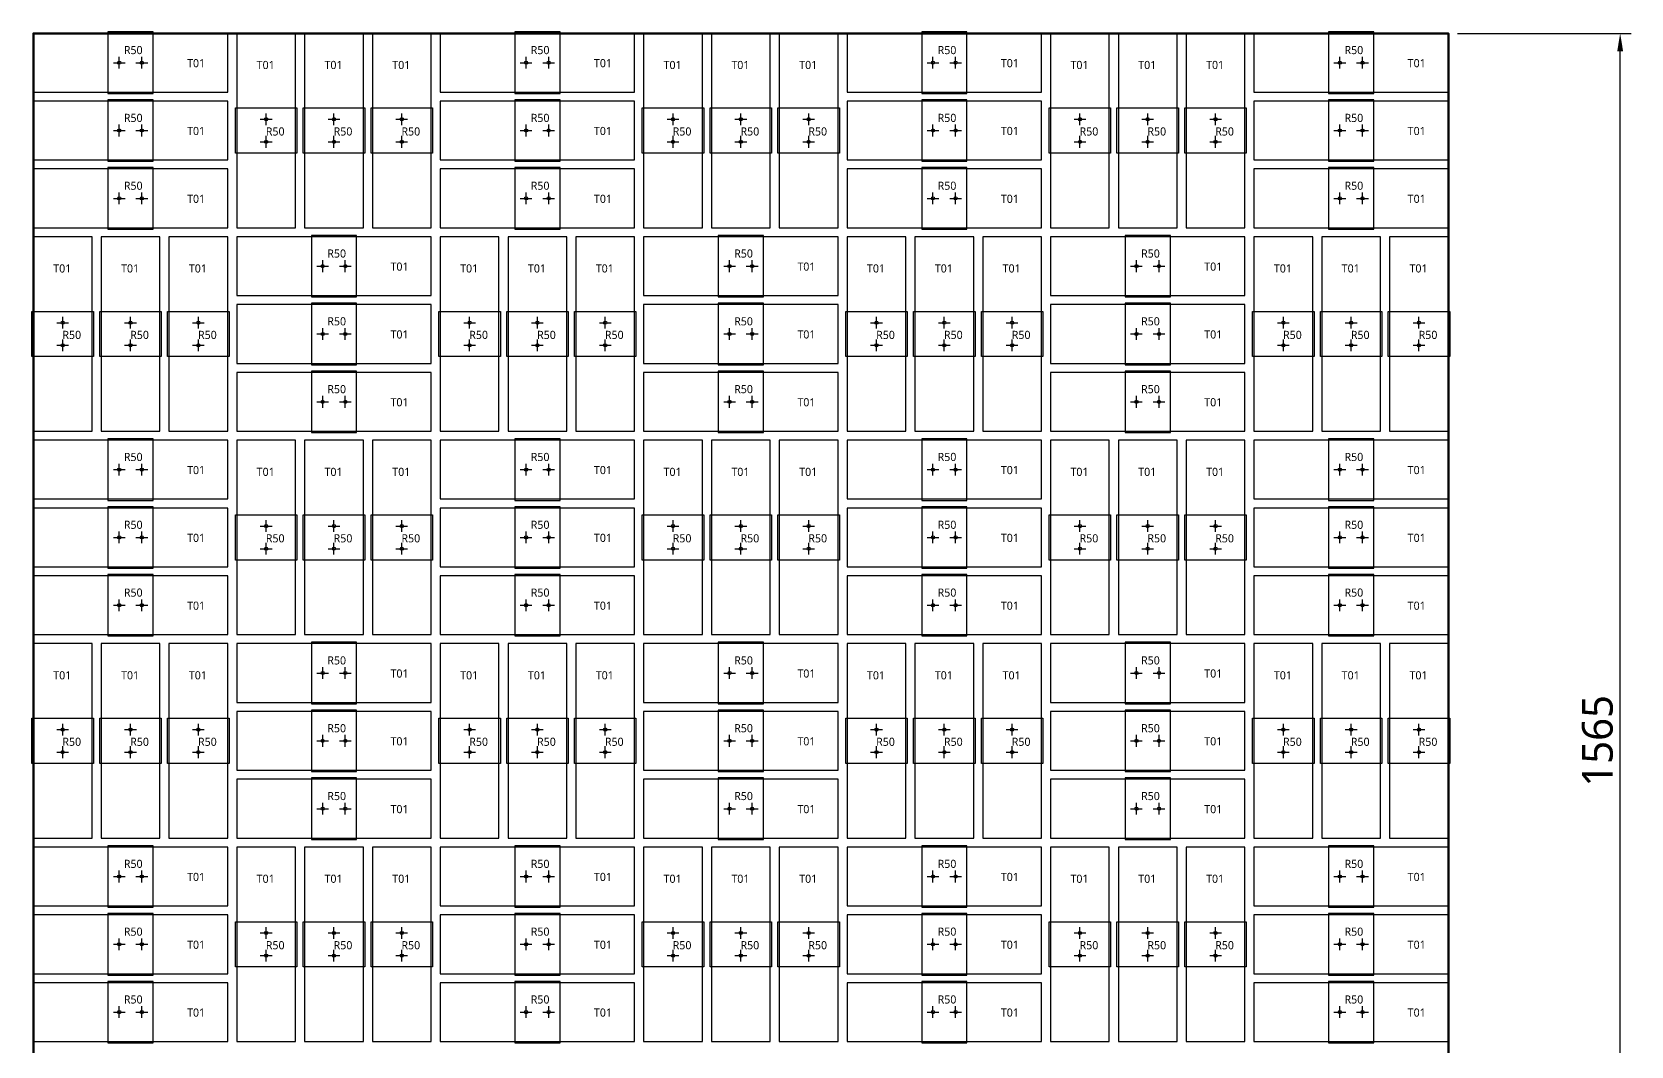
# Model space of a CAD drawing. Header units: millimetres. Extents: x -190 to 8130, y -7782 to 208.
# Drawn here: x 5144 to 6912, y -4674 to -3553 of the extents above; entities that cross this region are included whole.
import ezdxf
from ezdxf.enums import TextEntityAlignment as Align

# ---------------------------------------------------------------- set-up
doc = ezdxf.new("R2010")
doc.units = ezdxf.units.MM
for name, color, linetype in [('BOARD', 7, 'Continuous'), ('DIM', 8, 'Continuous'), ('P6_CLIP', 4, 'Continuous'), ('P6_HOLE', 1, 'Continuous'), ('P6_SLIP', 7, 'Continuous'), ('P6_TXT_B', 7, 'Continuous'), ('P6_TXT_C', 4, 'Continuous')]:
    doc.layers.add(name, color=color, linetype=linetype)
doc.styles.add('CN', font='msyh.ttc')
doc.dimstyles.new('MM', dxfattribs={"dimtxt": 34, "dimasz": 20, "dimexe": 12, "dimexo": 10, "dimgap": 8, "dimtad": 1, "dimdec": 1, "dimdsep": 46, "dimtxsty": 'CN', "dimcen": 2.5, "dimazin": 3, "dimtfac": 1, "dimtmove": 0, "dimatfit": 3})

msp = doc.modelspace()

# ---------------------------------------------------------------- linework, layer by layer
at = {"layer": 'BOARD', "lineweight": 50}
msp.add_lwpolyline([(5145, -5119.5), (6710, -5119.5), (6710, -3554.5), (5145, -3554.5)], close=True, dxfattribs=at)
at = {"layer": 'P6_CLIP'}
for points in [[(5227.5, -3621), (5277.5, -3621), (5277.5, -3553), (5227.5, -3553)], [(5677.5, -3621), (5727.5, -3621), (5727.5, -3553), (5677.5, -3553)], [(6127.5, -3621), (6177.5, -3621), (6177.5, -3553), (6127.5, -3553)], [(6577.5, -3621), (6627.5, -3621), (6627.5, -3553), (6577.5, -3553)], [(5227.5, -3696), (5277.5, -3696), (5277.5, -3628), (5227.5, -3628)], [(5368.5, -3687), (5368.5, -3637), (5436.5, -3637), (5436.5, -3687)], [(5443.5, -3687), (5443.5, -3637), (5511.5, -3637), (5511.5, -3687)], [(5518.5, -3687), (5518.5, -3637), (5586.5, -3637), (5586.5, -3687)], [(5677.5, -3696), (5727.5, -3696), (5727.5, -3628), (5677.5, -3628)], [(5818.5, -3687), (5818.5, -3637), (5886.5, -3637), (5886.5, -3687)], [(5893.5, -3687), (5893.5, -3637), (5961.5, -3637), (5961.5, -3687)], [(5968.5, -3687), (5968.5, -3637), (6036.5, -3637), (6036.5, -3687)], [(6127.5, -3696), (6177.5, -3696), (6177.5, -3628), (6127.5, -3628)], [(6268.5, -3687), (6268.5, -3637), (6336.5, -3637), (6336.5, -3687)], [(6343.5, -3687), (6343.5, -3637), (6411.5, -3637), (6411.5, -3687)], [(6418.5, -3687), (6418.5, -3637), (6486.5, -3637), (6486.5, -3687)], [(6577.5, -3696), (6627.5, -3696), (6627.5, -3628), (6577.5, -3628)], [(5227.5, -3771), (5277.5, -3771), (5277.5, -3703), (5227.5, -3703)], [(5677.5, -3771), (5727.5, -3771), (5727.5, -3703), (5677.5, -3703)], [(6127.5, -3771), (6177.5, -3771), (6177.5, -3703), (6127.5, -3703)], [(6577.5, -3771), (6627.5, -3771), (6627.5, -3703), (6577.5, -3703)], [(5452.5, -3846), (5502.5, -3846), (5502.5, -3778), (5452.5, -3778)], [(5902.5, -3846), (5952.5, -3846), (5952.5, -3778), (5902.5, -3778)], [(6352.5, -3846), (6402.5, -3846), (6402.5, -3778), (6352.5, -3778)], [(5452.5, -3921), (5502.5, -3921), (5502.5, -3853), (5452.5, -3853)], [(5902.5, -3921), (5952.5, -3921), (5952.5, -3853), (5902.5, -3853)], [(6352.5, -3921), (6402.5, -3921), (6402.5, -3853), (6352.5, -3853)], [(5143.5, -3912), (5143.5, -3862), (5211.5, -3862), (5211.5, -3912)], [(5218.5, -3912), (5218.5, -3862), (5286.5, -3862), (5286.5, -3912)], [(5293.5, -3912), (5293.5, -3862), (5361.5, -3862), (5361.5, -3912)], [(5593.5, -3912), (5593.5, -3862), (5661.5, -3862), (5661.5, -3912)], [(5668.5, -3912), (5668.5, -3862), (5736.5, -3862), (5736.5, -3912)], [(5743.5, -3912), (5743.5, -3862), (5811.5, -3862), (5811.5, -3912)], [(6043.5, -3912), (6043.5, -3862), (6111.5, -3862), (6111.5, -3912)], [(6118.5, -3912), (6118.5, -3862), (6186.5, -3862), (6186.5, -3912)], [(6193.5, -3912), (6193.5, -3862), (6261.5, -3862), (6261.5, -3912)], [(6493.5, -3912), (6493.5, -3862), (6561.5, -3862), (6561.5, -3912)], [(6568.5, -3912), (6568.5, -3862), (6636.5, -3862), (6636.5, -3912)], [(6643.5, -3912), (6643.5, -3862), (6711.5, -3862), (6711.5, -3912)], [(5452.5, -3996), (5502.5, -3996), (5502.5, -3928), (5452.5, -3928)], [(5902.5, -3996), (5952.5, -3996), (5952.5, -3928), (5902.5, -3928)], [(6352.5, -3996), (6402.5, -3996), (6402.5, -3928), (6352.5, -3928)], [(5227.5, -4071), (5277.5, -4071), (5277.5, -4003), (5227.5, -4003)], [(5677.5, -4071), (5727.5, -4071), (5727.5, -4003), (5677.5, -4003)], [(6127.5, -4071), (6177.5, -4071), (6177.5, -4003), (6127.5, -4003)], [(6577.5, -4071), (6627.5, -4071), (6627.5, -4003), (6577.5, -4003)], [(5227.5, -4146), (5277.5, -4146), (5277.5, -4078), (5227.5, -4078)], [(5677.5, -4146), (5727.5, -4146), (5727.5, -4078), (5677.5, -4078)], [(6127.5, -4146), (6177.5, -4146), (6177.5, -4078), (6127.5, -4078)], [(6577.5, -4146), (6627.5, -4146), (6627.5, -4078), (6577.5, -4078)], [(5368.5, -4137), (5368.5, -4087), (5436.5, -4087), (5436.5, -4137)], [(5443.5, -4137), (5443.5, -4087), (5511.5, -4087), (5511.5, -4137)], [(5518.5, -4137), (5518.5, -4087), (5586.5, -4087), (5586.5, -4137)], [(5818.5, -4137), (5818.5, -4087), (5886.5, -4087), (5886.5, -4137)], [(5893.5, -4137), (5893.5, -4087), (5961.5, -4087), (5961.5, -4137)], [(5968.5, -4137), (5968.5, -4087), (6036.5, -4087), (6036.5, -4137)], [(6268.5, -4137), (6268.5, -4087), (6336.5, -4087), (6336.5, -4137)], [(6343.5, -4137), (6343.5, -4087), (6411.5, -4087), (6411.5, -4137)], [(6418.5, -4137), (6418.5, -4087), (6486.5, -4087), (6486.5, -4137)], [(5227.5, -4221), (5277.5, -4221), (5277.5, -4153), (5227.5, -4153)], [(5677.5, -4221), (5727.5, -4221), (5727.5, -4153), (5677.5, -4153)], [(6127.5, -4221), (6177.5, -4221), (6177.5, -4153), (6127.5, -4153)], [(6577.5, -4221), (6627.5, -4221), (6627.5, -4153), (6577.5, -4153)], [(5452.5, -4296), (5502.5, -4296), (5502.5, -4228), (5452.5, -4228)], [(5902.5, -4296), (5952.5, -4296), (5952.5, -4228), (5902.5, -4228)], [(6352.5, -4296), (6402.5, -4296), (6402.5, -4228), (6352.5, -4228)], [(5143.5, -4362), (5143.5, -4312), (5211.5, -4312), (5211.5, -4362)], [(5218.5, -4362), (5218.5, -4312), (5286.5, -4312), (5286.5, -4362)], [(5293.5, -4362), (5293.5, -4312), (5361.5, -4312), (5361.5, -4362)], [(5452.5, -4371), (5502.5, -4371), (5502.5, -4303), (5452.5, -4303)], [(5593.5, -4362), (5593.5, -4312), (5661.5, -4312), (5661.5, -4362)], [(5668.5, -4362), (5668.5, -4312), (5736.5, -4312), (5736.5, -4362)], [(5743.5, -4362), (5743.5, -4312), (5811.5, -4312), (5811.5, -4362)], [(5902.5, -4371), (5952.5, -4371), (5952.5, -4303), (5902.5, -4303)], [(6043.5, -4362), (6043.5, -4312), (6111.5, -4312), (6111.5, -4362)], [(6118.5, -4362), (6118.5, -4312), (6186.5, -4312), (6186.5, -4362)], [(6193.5, -4362), (6193.5, -4312), (6261.5, -4312), (6261.5, -4362)], [(6352.5, -4371), (6402.5, -4371), (6402.5, -4303), (6352.5, -4303)], [(6493.5, -4362), (6493.5, -4312), (6561.5, -4312), (6561.5, -4362)], [(6568.5, -4362), (6568.5, -4312), (6636.5, -4312), (6636.5, -4362)], [(6643.5, -4362), (6643.5, -4312), (6711.5, -4312), (6711.5, -4362)], [(5452.5, -4446), (5502.5, -4446), (5502.5, -4378), (5452.5, -4378)], [(5902.5, -4446), (5952.5, -4446), (5952.5, -4378), (5902.5, -4378)], [(6352.5, -4446), (6402.5, -4446), (6402.5, -4378), (6352.5, -4378)], [(5227.5, -4521), (5277.5, -4521), (5277.5, -4453), (5227.5, -4453)], [(5677.5, -4521), (5727.5, -4521), (5727.5, -4453), (5677.5, -4453)], [(6127.5, -4521), (6177.5, -4521), (6177.5, -4453), (6127.5, -4453)], [(6577.5, -4521), (6627.5, -4521), (6627.5, -4453), (6577.5, -4453)], [(5227.5, -4596), (5277.5, -4596), (5277.5, -4528), (5227.5, -4528)], [(5368.5, -4587), (5368.5, -4537), (5436.5, -4537), (5436.5, -4587)], [(5443.5, -4587), (5443.5, -4537), (5511.5, -4537), (5511.5, -4587)], [(5518.5, -4587), (5518.5, -4537), (5586.5, -4537), (5586.5, -4587)], [(5677.5, -4596), (5727.5, -4596), (5727.5, -4528), (5677.5, -4528)], [(5818.5, -4587), (5818.5, -4537), (5886.5, -4537), (5886.5, -4587)], [(5893.5, -4587), (5893.5, -4537), (5961.5, -4537), (5961.5, -4587)], [(5968.5, -4587), (5968.5, -4537), (6036.5, -4537), (6036.5, -4587)], [(6127.5, -4596), (6177.5, -4596), (6177.5, -4528), (6127.5, -4528)], [(6268.5, -4587), (6268.5, -4537), (6336.5, -4537), (6336.5, -4587)], [(6343.5, -4587), (6343.5, -4537), (6411.5, -4537), (6411.5, -4587)], [(6418.5, -4587), (6418.5, -4537), (6486.5, -4537), (6486.5, -4587)], [(6577.5, -4596), (6627.5, -4596), (6627.5, -4528), (6577.5, -4528)], [(5227.5, -4671), (5277.5, -4671), (5277.5, -4603), (5227.5, -4603)], [(5677.5, -4671), (5727.5, -4671), (5727.5, -4603), (5677.5, -4603)], [(6127.5, -4671), (6177.5, -4671), (6177.5, -4603), (6127.5, -4603)], [(6577.5, -4671), (6627.5, -4671), (6627.5, -4603), (6577.5, -4603)]]:
    msp.add_lwpolyline(points, close=True, dxfattribs=at)
at = {"layer": 'P6_HOLE'}
for p, q in [((5233.5, -3587), (5246.5, -3587)), ((5240, -3593.5), (5240, -3580.5)), ((5258.5, -3587), (5271.5, -3587)), ((5265, -3593.5), (5265, -3580.5)), ((5683.5, -3587), (5696.5, -3587)), ((5690, -3593.5), (5690, -3580.5)), ((5708.5, -3587), (5721.5, -3587)), ((5715, -3593.5), (5715, -3580.5)), ((6133.5, -3587), (6146.5, -3587)), ((6140, -3593.5), (6140, -3580.5)), ((6158.5, -3587), (6171.5, -3587)), ((6165, -3593.5), (6165, -3580.5)), ((6583.5, -3587), (6596.5, -3587)), ((6590, -3593.5), (6590, -3580.5)), ((6608.5, -3587), (6621.5, -3587)), ((6615, -3593.5), (6615, -3580.5)), ((5402.5, -3656), (5402.5, -3643)), ((5477.5, -3656), (5477.5, -3643)), ((5552.5, -3656), (5552.5, -3643)), ((5852.5, -3656), (5852.5, -3643)), ((5927.5, -3656), (5927.5, -3643)), ((6002.5, -3656), (6002.5, -3643)), ((6302.5, -3656), (6302.5, -3643)), ((6377.5, -3656), (6377.5, -3643)), ((6452.5, -3656), (6452.5, -3643)), ((5240, -3668.5), (5240, -3655.5)), ((5265, -3668.5), (5265, -3655.5)), ((5396, -3649.5), (5409, -3649.5)), ((5471, -3649.5), (5484, -3649.5)), ((5546, -3649.5), (5559, -3649.5)), ((5690, -3668.5), (5690, -3655.5)), ((5715, -3668.5), (5715, -3655.5)), ((5846, -3649.5), (5859, -3649.5)), ((5921, -3649.5), (5934, -3649.5)), ((5996, -3649.5), (6009, -3649.5)), ((6140, -3668.5), (6140, -3655.5)), ((6165, -3668.5), (6165, -3655.5)), ((6296, -3649.5), (6309, -3649.5)), ((6371, -3649.5), (6384, -3649.5)), ((6446, -3649.5), (6459, -3649.5)), ((6590, -3668.5), (6590, -3655.5)), ((6615, -3668.5), (6615, -3655.5)), ((5233.5, -3662), (5246.5, -3662)), ((5258.5, -3662), (5271.5, -3662)), ((5396, -3674.5), (5409, -3674.5)), ((5402.5, -3681), (5402.5, -3668)), ((5471, -3674.5), (5484, -3674.5)), ((5477.5, -3681), (5477.5, -3668)), ((5546, -3674.5), (5559, -3674.5)), ((5552.5, -3681), (5552.5, -3668)), ((5683.5, -3662), (5696.5, -3662)), ((5708.5, -3662), (5721.5, -3662)), ((5846, -3674.5), (5859, -3674.5)), ((5852.5, -3681), (5852.5, -3668)), ((5921, -3674.5), (5934, -3674.5)), ((5927.5, -3681), (5927.5, -3668)), ((5996, -3674.5), (6009, -3674.5)), ((6002.5, -3681), (6002.5, -3668)), ((6133.5, -3662), (6146.5, -3662)), ((6158.5, -3662), (6171.5, -3662)), ((6296, -3674.5), (6309, -3674.5)), ((6302.5, -3681), (6302.5, -3668)), ((6371, -3674.5), (6384, -3674.5)), ((6377.5, -3681), (6377.5, -3668)), ((6446, -3674.5), (6459, -3674.5)), ((6452.5, -3681), (6452.5, -3668)), ((6583.5, -3662), (6596.5, -3662)), ((6608.5, -3662), (6621.5, -3662)), ((5240, -3743.5), (5240, -3730.5)), ((5265, -3743.5), (5265, -3730.5)), ((5690, -3743.5), (5690, -3730.5)), ((5715, -3743.5), (5715, -3730.5)), ((6140, -3743.5), (6140, -3730.5)), ((6165, -3743.5), (6165, -3730.5)), ((6590, -3743.5), (6590, -3730.5)), ((6615, -3743.5), (6615, -3730.5)), ((5233.5, -3737), (5246.5, -3737)), ((5258.5, -3737), (5271.5, -3737)), ((5683.5, -3737), (5696.5, -3737)), ((5708.5, -3737), (5721.5, -3737)), ((6133.5, -3737), (6146.5, -3737)), ((6158.5, -3737), (6171.5, -3737)), ((6583.5, -3737), (6596.5, -3737)), ((6608.5, -3737), (6621.5, -3737)), ((5458.5, -3812), (5471.5, -3812)), ((5465, -3818.5), (5465, -3805.5)), ((5483.5, -3812), (5496.5, -3812)), ((5490, -3818.5), (5490, -3805.5)), ((5908.5, -3812), (5921.5, -3812)), ((5915, -3818.5), (5915, -3805.5)), ((5933.5, -3812), (5946.5, -3812)), ((5940, -3818.5), (5940, -3805.5)), ((6358.5, -3812), (6371.5, -3812)), ((6365, -3818.5), (6365, -3805.5)), ((6383.5, -3812), (6396.5, -3812)), ((6390, -3818.5), (6390, -3805.5)), ((5177.5, -3881), (5177.5, -3868)), ((5252.5, -3881), (5252.5, -3868)), ((5327.5, -3881), (5327.5, -3868)), ((5627.5, -3881), (5627.5, -3868)), ((5702.5, -3881), (5702.5, -3868)), ((5777.5, -3881), (5777.5, -3868)), ((6077.5, -3881), (6077.5, -3868)), ((6152.5, -3881), (6152.5, -3868)), ((6227.5, -3881), (6227.5, -3868)), ((6527.5, -3881), (6527.5, -3868)), ((6602.5, -3881), (6602.5, -3868)), ((6677.5, -3881), (6677.5, -3868)), ((5171, -3874.5), (5184, -3874.5)), ((5246, -3874.5), (5259, -3874.5)), ((5321, -3874.5), (5334, -3874.5)), ((5458.5, -3887), (5471.5, -3887)), ((5465, -3893.5), (5465, -3880.5)), ((5483.5, -3887), (5496.5, -3887)), ((5490, -3893.5), (5490, -3880.5)), ((5621, -3874.5), (5634, -3874.5)), ((5696, -3874.5), (5709, -3874.5)), ((5771, -3874.5), (5784, -3874.5)), ((5908.5, -3887), (5921.5, -3887)), ((5915, -3893.5), (5915, -3880.5)), ((5933.5, -3887), (5946.5, -3887)), ((5940, -3893.5), (5940, -3880.5)), ((6071, -3874.5), (6084, -3874.5)), ((6146, -3874.5), (6159, -3874.5)), ((6221, -3874.5), (6234, -3874.5)), ((6358.5, -3887), (6371.5, -3887)), ((6365, -3893.5), (6365, -3880.5)), ((6383.5, -3887), (6396.5, -3887)), ((6390, -3893.5), (6390, -3880.5)), ((6521, -3874.5), (6534, -3874.5)), ((6596, -3874.5), (6609, -3874.5)), ((6671, -3874.5), (6684, -3874.5)), ((5171, -3899.5), (5184, -3899.5)), ((5177.5, -3906), (5177.5, -3893)), ((5246, -3899.5), (5259, -3899.5)), ((5252.5, -3906), (5252.5, -3893)), ((5321, -3899.5), (5334, -3899.5)), ((5327.5, -3906), (5327.5, -3893)), ((5621, -3899.5), (5634, -3899.5)), ((5627.5, -3906), (5627.5, -3893)), ((5696, -3899.5), (5709, -3899.5)), ((5702.5, -3906), (5702.5, -3893)), ((5771, -3899.5), (5784, -3899.5)), ((5777.5, -3906), (5777.5, -3893)), ((6071, -3899.5), (6084, -3899.5)), ((6077.5, -3906), (6077.5, -3893)), ((6146, -3899.5), (6159, -3899.5)), ((6152.5, -3906), (6152.5, -3893)), ((6221, -3899.5), (6234, -3899.5)), ((6227.5, -3906), (6227.5, -3893)), ((6521, -3899.5), (6534, -3899.5)), ((6527.5, -3906), (6527.5, -3893)), ((6596, -3899.5), (6609, -3899.5)), ((6602.5, -3906), (6602.5, -3893)), ((6671, -3899.5), (6684, -3899.5)), ((6677.5, -3906), (6677.5, -3893)), ((5465, -3968.5), (5465, -3955.5)), ((5490, -3968.5), (5490, -3955.5)), ((5915, -3968.5), (5915, -3955.5)), ((5940, -3968.5), (5940, -3955.5)), ((6365, -3968.5), (6365, -3955.5)), ((6390, -3968.5), (6390, -3955.5)), ((5458.5, -3962), (5471.5, -3962)), ((5483.5, -3962), (5496.5, -3962)), ((5908.5, -3962), (5921.5, -3962)), ((5933.5, -3962), (5946.5, -3962)), ((6358.5, -3962), (6371.5, -3962)), ((6383.5, -3962), (6396.5, -3962)), ((5240, -4043.5), (5240, -4030.5)), ((5265, -4043.5), (5265, -4030.5)), ((5690, -4043.5), (5690, -4030.5)), ((5715, -4043.5), (5715, -4030.5)), ((6140, -4043.5), (6140, -4030.5)), ((6165, -4043.5), (6165, -4030.5)), ((6590, -4043.5), (6590, -4030.5)), ((6615, -4043.5), (6615, -4030.5)), ((5233.5, -4037), (5246.5, -4037)), ((5258.5, -4037), (5271.5, -4037)), ((5683.5, -4037), (5696.5, -4037)), ((5708.5, -4037), (5721.5, -4037)), ((6133.5, -4037), (6146.5, -4037)), ((6158.5, -4037), (6171.5, -4037)), ((6583.5, -4037), (6596.5, -4037)), ((6608.5, -4037), (6621.5, -4037)), ((5396, -4099.5), (5409, -4099.5)), ((5402.5, -4106), (5402.5, -4093)), ((5471, -4099.5), (5484, -4099.5)), ((5477.5, -4106), (5477.5, -4093)), ((5546, -4099.5), (5559, -4099.5)), ((5552.5, -4106), (5552.5, -4093)), ((5846, -4099.5), (5859, -4099.5)), ((5852.5, -4106), (5852.5, -4093)), ((5921, -4099.5), (5934, -4099.5)), ((5927.5, -4106), (5927.5, -4093)), ((5996, -4099.5), (6009, -4099.5)), ((6002.5, -4106), (6002.5, -4093)), ((6296, -4099.5), (6309, -4099.5)), ((6302.5, -4106), (6302.5, -4093)), ((6371, -4099.5), (6384, -4099.5)), ((6377.5, -4106), (6377.5, -4093)), ((6446, -4099.5), (6459, -4099.5)), ((6452.5, -4106), (6452.5, -4093)), ((5233.5, -4112), (5246.5, -4112)), ((5240, -4118.5), (5240, -4105.5)), ((5258.5, -4112), (5271.5, -4112)), ((5265, -4118.5), (5265, -4105.5)), ((5402.5, -4131), (5402.5, -4118)), ((5477.5, -4131), (5477.5, -4118)), ((5552.5, -4131), (5552.5, -4118)), ((5683.5, -4112), (5696.5, -4112)), ((5690, -4118.5), (5690, -4105.5)), ((5708.5, -4112), (5721.5, -4112)), ((5715, -4118.5), (5715, -4105.5)), ((5852.5, -4131), (5852.5, -4118)), ((5927.5, -4131), (5927.5, -4118)), ((6002.5, -4131), (6002.5, -4118)), ((6133.5, -4112), (6146.5, -4112)), ((6140, -4118.5), (6140, -4105.5)), ((6158.5, -4112), (6171.5, -4112)), ((6165, -4118.5), (6165, -4105.5)), ((6302.5, -4131), (6302.5, -4118)), ((6377.5, -4131), (6377.5, -4118)), ((6452.5, -4131), (6452.5, -4118)), ((6583.5, -4112), (6596.5, -4112)), ((6590, -4118.5), (6590, -4105.5)), ((6608.5, -4112), (6621.5, -4112)), ((6615, -4118.5), (6615, -4105.5)), ((5396, -4124.5), (5409, -4124.5)), ((5471, -4124.5), (5484, -4124.5)), ((5546, -4124.5), (5559, -4124.5)), ((5846, -4124.5), (5859, -4124.5)), ((5921, -4124.5), (5934, -4124.5)), ((5996, -4124.5), (6009, -4124.5)), ((6296, -4124.5), (6309, -4124.5)), ((6371, -4124.5), (6384, -4124.5)), ((6446, -4124.5), (6459, -4124.5)), ((5233.5, -4187), (5246.5, -4187)), ((5240, -4193.5), (5240, -4180.5)), ((5258.5, -4187), (5271.5, -4187)), ((5265, -4193.5), (5265, -4180.5)), ((5683.5, -4187), (5696.5, -4187)), ((5690, -4193.5), (5690, -4180.5)), ((5708.5, -4187), (5721.5, -4187)), ((5715, -4193.5), (5715, -4180.5)), ((6133.5, -4187), (6146.5, -4187)), ((6140, -4193.5), (6140, -4180.5)), ((6158.5, -4187), (6171.5, -4187)), ((6165, -4193.5), (6165, -4180.5)), ((6583.5, -4187), (6596.5, -4187)), ((6590, -4193.5), (6590, -4180.5)), ((6608.5, -4187), (6621.5, -4187)), ((6615, -4193.5), (6615, -4180.5)), ((5458.5, -4262), (5471.5, -4262)), ((5465, -4268.5), (5465, -4255.5)), ((5483.5, -4262), (5496.5, -4262)), ((5490, -4268.5), (5490, -4255.5)), ((5908.5, -4262), (5921.5, -4262)), ((5915, -4268.5), (5915, -4255.5)), ((5933.5, -4262), (5946.5, -4262)), ((5940, -4268.5), (5940, -4255.5)), ((6358.5, -4262), (6371.5, -4262)), ((6365, -4268.5), (6365, -4255.5)), ((6383.5, -4262), (6396.5, -4262)), ((6390, -4268.5), (6390, -4255.5)), ((5171, -4324.5), (5184, -4324.5)), ((5177.5, -4331), (5177.5, -4318)), ((5246, -4324.5), (5259, -4324.5)), ((5252.5, -4331), (5252.5, -4318)), ((5321, -4324.5), (5334, -4324.5)), ((5327.5, -4331), (5327.5, -4318)), ((5465, -4343.5), (5465, -4330.5)), ((5490, -4343.5), (5490, -4330.5)), ((5621, -4324.5), (5634, -4324.5)), ((5627.5, -4331), (5627.5, -4318)), ((5696, -4324.5), (5709, -4324.5)), ((5702.5, -4331), (5702.5, -4318)), ((5771, -4324.5), (5784, -4324.5)), ((5777.5, -4331), (5777.5, -4318)), ((5915, -4343.5), (5915, -4330.5)), ((5940, -4343.5), (5940, -4330.5)), ((6071, -4324.5), (6084, -4324.5)), ((6077.5, -4331), (6077.5, -4318)), ((6146, -4324.5), (6159, -4324.5)), ((6152.5, -4331), (6152.5, -4318)), ((6221, -4324.5), (6234, -4324.5)), ((6227.5, -4331), (6227.5, -4318)), ((6365, -4343.5), (6365, -4330.5)), ((6390, -4343.5), (6390, -4330.5)), ((6521, -4324.5), (6534, -4324.5)), ((6527.5, -4331), (6527.5, -4318)), ((6596, -4324.5), (6609, -4324.5)), ((6602.5, -4331), (6602.5, -4318)), ((6671, -4324.5), (6684, -4324.5)), ((6677.5, -4331), (6677.5, -4318)), ((5171, -4349.5), (5184, -4349.5)), ((5177.5, -4356), (5177.5, -4343)), ((5246, -4349.5), (5259, -4349.5)), ((5252.5, -4356), (5252.5, -4343)), ((5321, -4349.5), (5334, -4349.5)), ((5327.5, -4356), (5327.5, -4343)), ((5458.5, -4337), (5471.5, -4337)), ((5483.5, -4337), (5496.5, -4337)), ((5621, -4349.5), (5634, -4349.5)), ((5627.5, -4356), (5627.5, -4343)), ((5696, -4349.5), (5709, -4349.5)), ((5702.5, -4356), (5702.5, -4343)), ((5771, -4349.5), (5784, -4349.5)), ((5777.5, -4356), (5777.5, -4343)), ((5908.5, -4337), (5921.5, -4337)), ((5933.5, -4337), (5946.5, -4337)), ((6071, -4349.5), (6084, -4349.5)), ((6077.5, -4356), (6077.5, -4343)), ((6146, -4349.5), (6159, -4349.5)), ((6152.5, -4356), (6152.5, -4343)), ((6221, -4349.5), (6234, -4349.5)), ((6227.5, -4356), (6227.5, -4343)), ((6358.5, -4337), (6371.5, -4337)), ((6383.5, -4337), (6396.5, -4337)), ((6521, -4349.5), (6534, -4349.5)), ((6527.5, -4356), (6527.5, -4343)), ((6596, -4349.5), (6609, -4349.5)), ((6602.5, -4356), (6602.5, -4343)), ((6671, -4349.5), (6684, -4349.5)), ((6677.5, -4356), (6677.5, -4343)), ((5458.5, -4412), (5471.5, -4412)), ((5465, -4418.5), (5465, -4405.5)), ((5483.5, -4412), (5496.5, -4412)), ((5490, -4418.5), (5490, -4405.5)), ((5908.5, -4412), (5921.5, -4412)), ((5915, -4418.5), (5915, -4405.5)), ((5933.5, -4412), (5946.5, -4412)), ((5940, -4418.5), (5940, -4405.5)), ((6358.5, -4412), (6371.5, -4412)), ((6365, -4418.5), (6365, -4405.5)), ((6383.5, -4412), (6396.5, -4412)), ((6390, -4418.5), (6390, -4405.5)), ((5233.5, -4487), (5246.5, -4487)), ((5240, -4493.5), (5240, -4480.5)), ((5258.5, -4487), (5271.5, -4487)), ((5265, -4493.5), (5265, -4480.5)), ((5683.5, -4487), (5696.5, -4487)), ((5690, -4493.5), (5690, -4480.5)), ((5708.5, -4487), (5721.5, -4487)), ((5715, -4493.5), (5715, -4480.5)), ((6133.5, -4487), (6146.5, -4487)), ((6140, -4493.5), (6140, -4480.5)), ((6158.5, -4487), (6171.5, -4487)), ((6165, -4493.5), (6165, -4480.5)), ((6583.5, -4487), (6596.5, -4487)), ((6590, -4493.5), (6590, -4480.5)), ((6608.5, -4487), (6621.5, -4487)), ((6615, -4493.5), (6615, -4480.5)), ((5402.5, -4556), (5402.5, -4543)), ((5477.5, -4556), (5477.5, -4543)), ((5552.5, -4556), (5552.5, -4543)), ((5852.5, -4556), (5852.5, -4543)), ((5927.5, -4556), (5927.5, -4543)), ((6002.5, -4556), (6002.5, -4543)), ((6302.5, -4556), (6302.5, -4543)), ((6377.5, -4556), (6377.5, -4543)), ((6452.5, -4556), (6452.5, -4543)), ((5233.5, -4562), (5246.5, -4562)), ((5240, -4568.5), (5240, -4555.5)), ((5258.5, -4562), (5271.5, -4562)), ((5265, -4568.5), (5265, -4555.5)), ((5396, -4549.5), (5409, -4549.5)), ((5471, -4549.5), (5484, -4549.5)), ((5546, -4549.5), (5559, -4549.5)), ((5683.5, -4562), (5696.5, -4562)), ((5690, -4568.5), (5690, -4555.5)), ((5708.5, -4562), (5721.5, -4562)), ((5715, -4568.5), (5715, -4555.5)), ((5846, -4549.5), (5859, -4549.5)), ((5921, -4549.5), (5934, -4549.5)), ((5996, -4549.5), (6009, -4549.5)), ((6133.5, -4562), (6146.5, -4562)), ((6140, -4568.5), (6140, -4555.5)), ((6158.5, -4562), (6171.5, -4562)), ((6165, -4568.5), (6165, -4555.5)), ((6296, -4549.5), (6309, -4549.5)), ((6371, -4549.5), (6384, -4549.5)), ((6446, -4549.5), (6459, -4549.5)), ((6583.5, -4562), (6596.5, -4562)), ((6590, -4568.5), (6590, -4555.5)), ((6608.5, -4562), (6621.5, -4562)), ((6615, -4568.5), (6615, -4555.5)), ((5396, -4574.5), (5409, -4574.5)), ((5402.5, -4581), (5402.5, -4568)), ((5471, -4574.5), (5484, -4574.5)), ((5477.5, -4581), (5477.5, -4568)), ((5546, -4574.5), (5559, -4574.5)), ((5552.5, -4581), (5552.5, -4568)), ((5846, -4574.5), (5859, -4574.5)), ((5852.5, -4581), (5852.5, -4568)), ((5921, -4574.5), (5934, -4574.5)), ((5927.5, -4581), (5927.5, -4568)), ((5996, -4574.5), (6009, -4574.5)), ((6002.5, -4581), (6002.5, -4568)), ((6296, -4574.5), (6309, -4574.5)), ((6302.5, -4581), (6302.5, -4568)), ((6371, -4574.5), (6384, -4574.5)), ((6377.5, -4581), (6377.5, -4568)), ((6446, -4574.5), (6459, -4574.5)), ((6452.5, -4581), (6452.5, -4568)), ((5240, -4643.5), (5240, -4630.5)), ((5265, -4643.5), (5265, -4630.5)), ((5690, -4643.5), (5690, -4630.5)), ((5715, -4643.5), (5715, -4630.5)), ((6140, -4643.5), (6140, -4630.5)), ((6165, -4643.5), (6165, -4630.5)), ((6590, -4643.5), (6590, -4630.5)), ((6615, -4643.5), (6615, -4630.5)), ((5233.5, -4637), (5246.5, -4637)), ((5258.5, -4637), (5271.5, -4637)), ((5683.5, -4637), (5696.5, -4637)), ((5708.5, -4637), (5721.5, -4637)), ((6133.5, -4637), (6146.5, -4637)), ((6158.5, -4637), (6171.5, -4637)), ((6583.5, -4637), (6596.5, -4637)), ((6608.5, -4637), (6621.5, -4637))]:
    msp.add_line(p, q, dxfattribs=at)
for centre in [(5240, -3587), (5265, -3587), (5690, -3587), (5715, -3587), (6140, -3587), (6165, -3587), (6590, -3587), (6615, -3587), (5240, -3662), (5265, -3662), (5402.5, -3649.5), (5477.5, -3649.5), (5552.5, -3649.5), (5690, -3662), (5715, -3662), (5852.5, -3649.5), (5927.5, -3649.5), (6002.5, -3649.5), (6140, -3662), (6165, -3662), (6302.5, -3649.5), (6377.5, -3649.5), (6452.5, -3649.5), (6590, -3662), (6615, -3662), (5402.5, -3674.5), (5477.5, -3674.5), (5552.5, -3674.5), (5852.5, -3674.5), (5927.5, -3674.5), (6002.5, -3674.5), (6302.5, -3674.5), (6377.5, -3674.5), (6452.5, -3674.5), (5240, -3737), (5265, -3737), (5690, -3737), (5715, -3737), (6140, -3737), (6165, -3737), (6590, -3737), (6615, -3737), (5465, -3812), (5490, -3812), (5915, -3812), (5940, -3812), (6365, -3812), (6390, -3812), (5177.5, -3874.5), (5252.5, -3874.5), (5327.5, -3874.5), (5627.5, -3874.5), (5702.5, -3874.5), (5777.5, -3874.5), (6077.5, -3874.5), (6152.5, -3874.5), (6227.5, -3874.5), (6527.5, -3874.5), (6602.5, -3874.5), (6677.5, -3874.5), (5465, -3887), (5490, -3887), (5915, -3887), (5940, -3887), (6365, -3887), (6390, -3887), (5177.5, -3899.5), (5252.5, -3899.5), (5327.5, -3899.5), (5627.5, -3899.5), (5702.5, -3899.5), (5777.5, -3899.5), (6077.5, -3899.5), (6152.5, -3899.5), (6227.5, -3899.5), (6527.5, -3899.5), (6602.5, -3899.5), (6677.5, -3899.5), (5465, -3962), (5490, -3962), (5915, -3962), (5940, -3962), (6365, -3962), (6390, -3962), (5240, -4037), (5265, -4037), (5690, -4037), (5715, -4037), (6140, -4037), (6165, -4037), (6590, -4037), (6615, -4037), (5402.5, -4099.5), (5477.5, -4099.5), (5552.5, -4099.5), (5852.5, -4099.5), (5927.5, -4099.5), (6002.5, -4099.5), (6302.5, -4099.5), (6377.5, -4099.5), (6452.5, -4099.5), (5240, -4112), (5265, -4112), (5690, -4112), (5715, -4112), (6140, -4112), (6165, -4112), (6590, -4112), (6615, -4112), (5402.5, -4124.5), (5477.5, -4124.5), (5552.5, -4124.5), (5852.5, -4124.5), (5927.5, -4124.5), (6002.5, -4124.5), (6302.5, -4124.5), (6377.5, -4124.5), (6452.5, -4124.5), (5240, -4187), (5265, -4187), (5690, -4187), (5715, -4187), (6140, -4187), (6165, -4187), (6590, -4187), (6615, -4187), (5465, -4262), (5490, -4262), (5915, -4262), (5940, -4262), (6365, -4262), (6390, -4262), (5177.5, -4324.5), (5252.5, -4324.5), (5327.5, -4324.5), (5627.5, -4324.5), (5702.5, -4324.5), (5777.5, -4324.5), (6077.5, -4324.5), (6152.5, -4324.5), (6227.5, -4324.5), (6527.5, -4324.5), (6602.5, -4324.5), (6677.5, -4324.5), (5177.5, -4349.5), (5252.5, -4349.5), (5327.5, -4349.5), (5465, -4337), (5490, -4337), (5627.5, -4349.5), (5702.5, -4349.5), (5777.5, -4349.5), (5915, -4337), (5940, -4337), (6077.5, -4349.5), (6152.5, -4349.5), (6227.5, -4349.5), (6365, -4337), (6390, -4337), (6527.5, -4349.5), (6602.5, -4349.5), (6677.5, -4349.5), (5465, -4412), (5490, -4412), (5915, -4412), (5940, -4412), (6365, -4412), (6390, -4412), (5240, -4487), (5265, -4487), (5690, -4487), (5715, -4487), (6140, -4487), (6165, -4487), (6590, -4487), (6615, -4487), (5240, -4562), (5265, -4562), (5402.5, -4549.5), (5477.5, -4549.5), (5552.5, -4549.5), (5690, -4562), (5715, -4562), (5852.5, -4549.5), (5927.5, -4549.5), (6002.5, -4549.5), (6140, -4562), (6165, -4562), (6302.5, -4549.5), (6377.5, -4549.5), (6452.5, -4549.5), (6590, -4562), (6615, -4562), (5402.5, -4574.5), (5477.5, -4574.5), (5552.5, -4574.5), (5852.5, -4574.5), (5927.5, -4574.5), (6002.5, -4574.5), (6302.5, -4574.5), (6377.5, -4574.5), (6452.5, -4574.5), (5240, -4637), (5265, -4637), (5690, -4637), (5715, -4637), (6140, -4637), (6165, -4637), (6590, -4637), (6615, -4637)]:
    msp.add_circle(centre, 1.75, dxfattribs=at)
at = {"layer": 'P6_SLIP'}
for points in [[(5145, -3619.5), (5360, -3619.5), (5360, -3554.5), (5145, -3554.5)], [(5370, -3769.5), (5435, -3769.5), (5435, -3554.5), (5370, -3554.5)], [(5445, -3769.5), (5510, -3769.5), (5510, -3554.5), (5445, -3554.5)], [(5520, -3769.5), (5585, -3769.5), (5585, -3554.5), (5520, -3554.5)], [(5595, -3619.5), (5810, -3619.5), (5810, -3554.5), (5595, -3554.5)], [(5820, -3769.5), (5885, -3769.5), (5885, -3554.5), (5820, -3554.5)], [(5895, -3769.5), (5960, -3769.5), (5960, -3554.5), (5895, -3554.5)], [(5970, -3769.5), (6035, -3769.5), (6035, -3554.5), (5970, -3554.5)], [(6045, -3619.5), (6260, -3619.5), (6260, -3554.5), (6045, -3554.5)], [(6270, -3769.5), (6335, -3769.5), (6335, -3554.5), (6270, -3554.5)], [(6345, -3769.5), (6410, -3769.5), (6410, -3554.5), (6345, -3554.5)], [(6420, -3769.5), (6485, -3769.5), (6485, -3554.5), (6420, -3554.5)], [(6495, -3619.5), (6710, -3619.5), (6710, -3554.5), (6495, -3554.5)], [(5145, -3694.5), (5360, -3694.5), (5360, -3629.5), (5145, -3629.5)], [(5595, -3694.5), (5810, -3694.5), (5810, -3629.5), (5595, -3629.5)], [(6045, -3694.5), (6260, -3694.5), (6260, -3629.5), (6045, -3629.5)], [(6495, -3694.5), (6710, -3694.5), (6710, -3629.5), (6495, -3629.5)], [(5145, -3769.5), (5360, -3769.5), (5360, -3704.5), (5145, -3704.5)], [(5595, -3769.5), (5810, -3769.5), (5810, -3704.5), (5595, -3704.5)], [(6045, -3769.5), (6260, -3769.5), (6260, -3704.5), (6045, -3704.5)], [(6495, -3769.5), (6710, -3769.5), (6710, -3704.5), (6495, -3704.5)], [(5145, -3994.5), (5210, -3994.5), (5210, -3779.5), (5145, -3779.5)], [(5220, -3994.5), (5285, -3994.5), (5285, -3779.5), (5220, -3779.5)], [(5295, -3994.5), (5360, -3994.5), (5360, -3779.5), (5295, -3779.5)], [(5370, -3844.5), (5585, -3844.5), (5585, -3779.5), (5370, -3779.5)], [(5595, -3994.5), (5660, -3994.5), (5660, -3779.5), (5595, -3779.5)], [(5670, -3994.5), (5735, -3994.5), (5735, -3779.5), (5670, -3779.5)], [(5745, -3994.5), (5810, -3994.5), (5810, -3779.5), (5745, -3779.5)], [(5820, -3844.5), (6035, -3844.5), (6035, -3779.5), (5820, -3779.5)], [(6045, -3994.5), (6110, -3994.5), (6110, -3779.5), (6045, -3779.5)], [(6120, -3994.5), (6185, -3994.5), (6185, -3779.5), (6120, -3779.5)], [(6195, -3994.5), (6260, -3994.5), (6260, -3779.5), (6195, -3779.5)], [(6270, -3844.5), (6485, -3844.5), (6485, -3779.5), (6270, -3779.5)], [(6495, -3994.5), (6560, -3994.5), (6560, -3779.5), (6495, -3779.5)], [(6570, -3994.5), (6635, -3994.5), (6635, -3779.5), (6570, -3779.5)], [(6645, -3994.5), (6710, -3994.5), (6710, -3779.5), (6645, -3779.5)], [(5370, -3919.5), (5585, -3919.5), (5585, -3854.5), (5370, -3854.5)], [(5820, -3919.5), (6035, -3919.5), (6035, -3854.5), (5820, -3854.5)], [(6270, -3919.5), (6485, -3919.5), (6485, -3854.5), (6270, -3854.5)], [(5370, -3994.5), (5585, -3994.5), (5585, -3929.5), (5370, -3929.5)], [(5820, -3994.5), (6035, -3994.5), (6035, -3929.5), (5820, -3929.5)], [(6270, -3994.5), (6485, -3994.5), (6485, -3929.5), (6270, -3929.5)], [(5145, -4069.5), (5360, -4069.5), (5360, -4004.5), (5145, -4004.5)], [(5370, -4219.5), (5435, -4219.5), (5435, -4004.5), (5370, -4004.5)], [(5445, -4219.5), (5510, -4219.5), (5510, -4004.5), (5445, -4004.5)], [(5520, -4219.5), (5585, -4219.5), (5585, -4004.5), (5520, -4004.5)], [(5595, -4069.5), (5810, -4069.5), (5810, -4004.5), (5595, -4004.5)], [(5820, -4219.5), (5885, -4219.5), (5885, -4004.5), (5820, -4004.5)], [(5895, -4219.5), (5960, -4219.5), (5960, -4004.5), (5895, -4004.5)], [(5970, -4219.5), (6035, -4219.5), (6035, -4004.5), (5970, -4004.5)], [(6045, -4069.5), (6260, -4069.5), (6260, -4004.5), (6045, -4004.5)], [(6270, -4219.5), (6335, -4219.5), (6335, -4004.5), (6270, -4004.5)], [(6345, -4219.5), (6410, -4219.5), (6410, -4004.5), (6345, -4004.5)], [(6420, -4219.5), (6485, -4219.5), (6485, -4004.5), (6420, -4004.5)], [(6495, -4069.5), (6710, -4069.5), (6710, -4004.5), (6495, -4004.5)], [(5145, -4144.5), (5360, -4144.5), (5360, -4079.5), (5145, -4079.5)], [(5595, -4144.5), (5810, -4144.5), (5810, -4079.5), (5595, -4079.5)], [(6045, -4144.5), (6260, -4144.5), (6260, -4079.5), (6045, -4079.5)], [(6495, -4144.5), (6710, -4144.5), (6710, -4079.5), (6495, -4079.5)], [(5145, -4219.5), (5360, -4219.5), (5360, -4154.5), (5145, -4154.5)], [(5595, -4219.5), (5810, -4219.5), (5810, -4154.5), (5595, -4154.5)], [(6045, -4219.5), (6260, -4219.5), (6260, -4154.5), (6045, -4154.5)], [(6495, -4219.5), (6710, -4219.5), (6710, -4154.5), (6495, -4154.5)], [(5145, -4444.5), (5210, -4444.5), (5210, -4229.5), (5145, -4229.5)], [(5220, -4444.5), (5285, -4444.5), (5285, -4229.5), (5220, -4229.5)], [(5295, -4444.5), (5360, -4444.5), (5360, -4229.5), (5295, -4229.5)], [(5370, -4294.5), (5585, -4294.5), (5585, -4229.5), (5370, -4229.5)], [(5595, -4444.5), (5660, -4444.5), (5660, -4229.5), (5595, -4229.5)], [(5670, -4444.5), (5735, -4444.5), (5735, -4229.5), (5670, -4229.5)], [(5745, -4444.5), (5810, -4444.5), (5810, -4229.5), (5745, -4229.5)], [(5820, -4294.5), (6035, -4294.5), (6035, -4229.5), (5820, -4229.5)], [(6045, -4444.5), (6110, -4444.5), (6110, -4229.5), (6045, -4229.5)], [(6120, -4444.5), (6185, -4444.5), (6185, -4229.5), (6120, -4229.5)], [(6195, -4444.5), (6260, -4444.5), (6260, -4229.5), (6195, -4229.5)], [(6270, -4294.5), (6485, -4294.5), (6485, -4229.5), (6270, -4229.5)], [(6495, -4444.5), (6560, -4444.5), (6560, -4229.5), (6495, -4229.5)], [(6570, -4444.5), (6635, -4444.5), (6635, -4229.5), (6570, -4229.5)], [(6645, -4444.5), (6710, -4444.5), (6710, -4229.5), (6645, -4229.5)], [(5370, -4369.5), (5585, -4369.5), (5585, -4304.5), (5370, -4304.5)], [(5820, -4369.5), (6035, -4369.5), (6035, -4304.5), (5820, -4304.5)], [(6270, -4369.5), (6485, -4369.5), (6485, -4304.5), (6270, -4304.5)], [(5370, -4444.5), (5585, -4444.5), (5585, -4379.5), (5370, -4379.5)], [(5820, -4444.5), (6035, -4444.5), (6035, -4379.5), (5820, -4379.5)], [(6270, -4444.5), (6485, -4444.5), (6485, -4379.5), (6270, -4379.5)], [(5145, -4519.5), (5360, -4519.5), (5360, -4454.5), (5145, -4454.5)], [(5370, -4669.5), (5435, -4669.5), (5435, -4454.5), (5370, -4454.5)], [(5445, -4669.5), (5510, -4669.5), (5510, -4454.5), (5445, -4454.5)], [(5520, -4669.5), (5585, -4669.5), (5585, -4454.5), (5520, -4454.5)], [(5595, -4519.5), (5810, -4519.5), (5810, -4454.5), (5595, -4454.5)], [(5820, -4669.5), (5885, -4669.5), (5885, -4454.5), (5820, -4454.5)], [(5895, -4669.5), (5960, -4669.5), (5960, -4454.5), (5895, -4454.5)], [(5970, -4669.5), (6035, -4669.5), (6035, -4454.5), (5970, -4454.5)], [(6045, -4519.5), (6260, -4519.5), (6260, -4454.5), (6045, -4454.5)], [(6270, -4669.5), (6335, -4669.5), (6335, -4454.5), (6270, -4454.5)], [(6345, -4669.5), (6410, -4669.5), (6410, -4454.5), (6345, -4454.5)], [(6420, -4669.5), (6485, -4669.5), (6485, -4454.5), (6420, -4454.5)], [(6495, -4519.5), (6710, -4519.5), (6710, -4454.5), (6495, -4454.5)], [(5145, -4594.5), (5360, -4594.5), (5360, -4529.5), (5145, -4529.5)], [(5595, -4594.5), (5810, -4594.5), (5810, -4529.5), (5595, -4529.5)], [(6045, -4594.5), (6260, -4594.5), (6260, -4529.5), (6045, -4529.5)], [(6495, -4594.5), (6710, -4594.5), (6710, -4529.5), (6495, -4529.5)], [(5145, -4669.5), (5360, -4669.5), (5360, -4604.5), (5145, -4604.5)], [(5595, -4669.5), (5810, -4669.5), (5810, -4604.5), (5595, -4604.5)], [(6045, -4669.5), (6260, -4669.5), (6260, -4604.5), (6045, -4604.5)], [(6495, -4669.5), (6710, -4669.5), (6710, -4604.5), (6495, -4604.5)]]:
    msp.add_lwpolyline(points, close=True, dxfattribs=at)

# ---------------------------------------------------------------- texts
at = {"layer": 'P6_TXT_B', "style": 'CN'}
for p in [(5325, -3587.5), (5402, -3589.5), (5477, -3589.5), (5552, -3589.5), (5775, -3587.5), (5852, -3589.5), (5927, -3589.5), (6002, -3589.5), (6225, -3587.5), (6302, -3589.5), (6377, -3589.5), (6452, -3589.5), (6675, -3587.5), (5325, -3662.5), (5775, -3662.5), (6225, -3662.5), (6675, -3662.5), (5325, -3737.5), (5775, -3737.5), (6225, -3737.5), (6675, -3737.5), (5177, -3814.5), (5252, -3814.5), (5327, -3814.5), (5550, -3812.5), (5627, -3814.5), (5702, -3814.5), (5777, -3814.5), (6000, -3812.5), (6077, -3814.5), (6152, -3814.5), (6227, -3814.5), (6450, -3812.5), (6527, -3814.5), (6602, -3814.5), (6677, -3814.5), (5550, -3887.5), (6000, -3887.5), (6450, -3887.5), (5550, -3962.5), (6000, -3962.5), (6450, -3962.5), (5325, -4037.5), (5402, -4039.5), (5477, -4039.5), (5552, -4039.5), (5775, -4037.5), (5852, -4039.5), (5927, -4039.5), (6002, -4039.5), (6225, -4037.5), (6302, -4039.5), (6377, -4039.5), (6452, -4039.5), (6675, -4037.5), (5325, -4112.5), (5775, -4112.5), (6225, -4112.5), (6675, -4112.5), (5325, -4187.5), (5775, -4187.5), (6225, -4187.5), (6675, -4187.5), (5177, -4264.5), (5252, -4264.5), (5327, -4264.5), (5550, -4262.5), (5627, -4264.5), (5702, -4264.5), (5777, -4264.5), (6000, -4262.5), (6077, -4264.5), (6152, -4264.5), (6227, -4264.5), (6450, -4262.5), (6527, -4264.5), (6602, -4264.5), (6677, -4264.5), (5550, -4337.5), (6000, -4337.5), (6450, -4337.5), (5550, -4412.5), (6000, -4412.5), (6450, -4412.5), (5325, -4487.5), (5402, -4489.5), (5477, -4489.5), (5552, -4489.5), (5775, -4487.5), (5852, -4489.5), (5927, -4489.5), (6002, -4489.5), (6225, -4487.5), (6302, -4489.5), (6377, -4489.5), (6452, -4489.5), (6675, -4487.5), (5325, -4562.5), (5775, -4562.5), (6225, -4562.5), (6675, -4562.5), (5325, -4637.5), (5775, -4637.5), (6225, -4637.5), (6675, -4637.5)]:
    msp.add_text('T01', height=9, dxfattribs=at).set_placement(p, align=Align.MIDDLE_CENTER)
at = {"layer": 'P6_TXT_C', "style": 'CN'}
for p in [(5255.5, -3573), (5705.5, -3573), (6155.5, -3573), (6605.5, -3573), (5255.5, -3648), (5412.5, -3663), (5487.5, -3663), (5562.5, -3663), (5705.5, -3648), (5862.5, -3663), (5937.5, -3663), (6012.5, -3663), (6155.5, -3648), (6312.5, -3663), (6387.5, -3663), (6462.5, -3663), (6605.5, -3648), (5255.5, -3723), (5705.5, -3723), (6155.5, -3723), (6605.5, -3723), (5480.5, -3798), (5930.5, -3798), (6380.5, -3798), (5480.5, -3873), (5930.5, -3873), (6380.5, -3873), (5187.5, -3888), (5262.5, -3888), (5337.5, -3888), (5637.5, -3888), (5712.5, -3888), (5787.5, -3888), (6087.5, -3888), (6162.5, -3888), (6237.5, -3888), (6537.5, -3888), (6612.5, -3888), (6687.5, -3888), (5480.5, -3948), (5930.5, -3948), (6380.5, -3948), (5255.5, -4023), (5705.5, -4023), (6155.5, -4023), (6605.5, -4023), (5255.5, -4098), (5705.5, -4098), (6155.5, -4098), (6605.5, -4098), (5412.5, -4113), (5487.5, -4113), (5562.5, -4113), (5862.5, -4113), (5937.5, -4113), (6012.5, -4113), (6312.5, -4113), (6387.5, -4113), (6462.5, -4113), (5255.5, -4173), (5705.5, -4173), (6155.5, -4173), (6605.5, -4173), (5480.5, -4248), (5930.5, -4248), (6380.5, -4248), (5480.5, -4323), (5930.5, -4323), (6380.5, -4323), (5187.5, -4338), (5262.5, -4338), (5337.5, -4338), (5637.5, -4338), (5712.5, -4338), (5787.5, -4338), (6087.5, -4338), (6162.5, -4338), (6237.5, -4338), (6537.5, -4338), (6612.5, -4338), (6687.5, -4338), (5480.5, -4398), (5930.5, -4398), (6380.5, -4398), (5255.5, -4473), (5705.5, -4473), (6155.5, -4473), (6605.5, -4473), (5255.5, -4548), (5705.5, -4548), (6155.5, -4548), (6605.5, -4548), (5412.5, -4563), (5487.5, -4563), (5562.5, -4563), (5862.5, -4563), (5937.5, -4563), (6012.5, -4563), (6312.5, -4563), (6387.5, -4563), (6462.5, -4563), (5255.5, -4623), (5705.5, -4623), (6155.5, -4623), (6605.5, -4623)]:
    msp.add_text('R50', height=9, dxfattribs=at).set_placement(p, align=Align.MIDDLE_CENTER)

# ---------------------------------------------------------------- dimensions: what is measured, and where the dimension line sits
at = {"layer": 'DIM'}
msp.add_linear_dim(base=(6900, -5119.5), p1=(6710, -5119.5), p2=(6710, -3554.5), angle=90, dimstyle='MM', dxfattribs=at).render()

doc.saveas('drawing.dxf')
